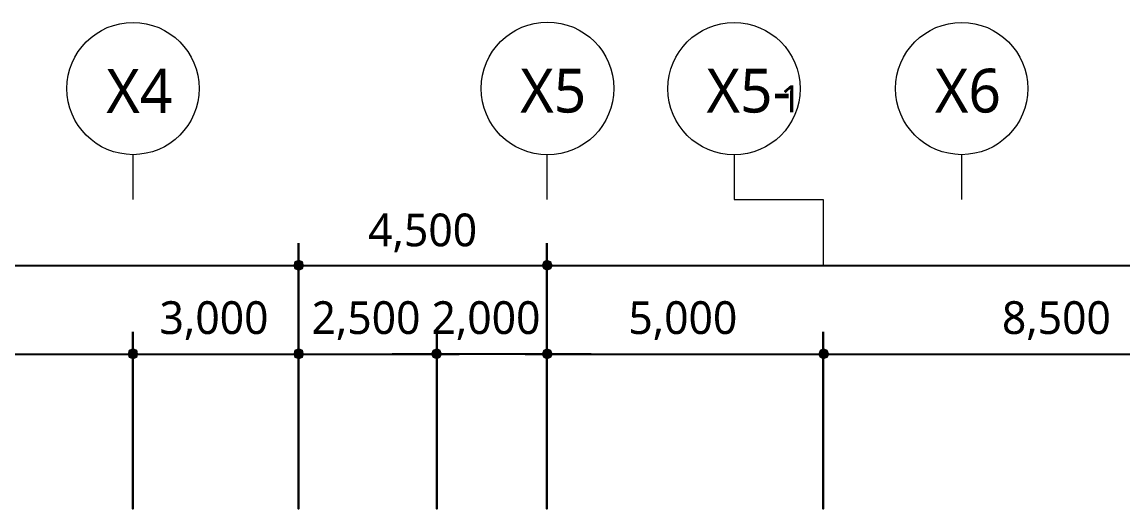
# Model space of a CAD drawing. Header units: millimetres. Extents: x -4048 to 127016, y -1911 to 106724.
# Drawn here: x 39675 to 59616, y 97916 to 106724 of the extents above; entities that cross this region are included whole.
import ezdxf

# ---------------------------------------------------------------- set-up
doc = ezdxf.new("R2010")
doc.units = ezdxf.units.MM
for name, color, linetype in [('PDF_문자', 7, 'Continuous'), ('PDF_솔리드 채우기', 7, 'Continuous'), ('PDF_형상', 7, 'Continuous')]:
    doc.layers.add(name, color=color, linetype=linetype)
doc.styles.add('PDF 맑은 고딕', font='malgun.ttf')

msp = doc.modelspace()

# ---------------------------------------------------------------- linework, layer by layer
at = {"layer": 'PDF_솔리드 채우기', "transparency": 33554559}
for points in [[(44608, 102395), (44592, 102317), (44686, 102317)], [(44608, 102395), (44592, 102317), (44686, 102317)], [(44592, 102317), (44608, 102255), (44686, 102317)], [(44592, 102317), (44608, 102255), (44686, 102317)], [(44686, 102426), (44608, 102395), (44686, 102317)], [(44686, 102426), (44608, 102395), (44686, 102317)], [(44608, 102255), (44686, 102224), (44686, 102317)], [(44608, 102255), (44686, 102224), (44686, 102317)], [(44763, 102395), (44686, 102426), (44686, 102317)], [(44763, 102395), (44686, 102426), (44686, 102317)], [(44779, 102317), (44763, 102395), (44686, 102317)], [(44779, 102317), (44763, 102395), (44686, 102317)], [(44686, 102224), (44763, 102255), (44686, 102317)], [(44763, 102255), (44779, 102317), (44686, 102317)], [(44686, 102224), (44763, 102255), (44686, 102317)], [(44763, 102255), (44779, 102317), (44686, 102317)], [(49118, 102395), (49087, 102317), (49180, 102317)], [(49118, 102395), (49087, 102317), (49180, 102317)], [(49087, 102317), (49118, 102255), (49180, 102317)], [(49087, 102317), (49118, 102255), (49180, 102317)], [(49180, 102426), (49118, 102395), (49180, 102317)], [(49180, 102426), (49118, 102395), (49180, 102317)], [(49118, 102255), (49180, 102224), (49180, 102317)], [(49118, 102255), (49180, 102224), (49180, 102317)], [(49258, 102395), (49180, 102426), (49180, 102317)], [(49258, 102395), (49180, 102426), (49180, 102317)], [(49289, 102317), (49258, 102395), (49180, 102317)], [(49289, 102317), (49258, 102395), (49180, 102317)], [(49180, 102224), (49258, 102255), (49180, 102317)], [(49258, 102255), (49289, 102317), (49180, 102317)], [(49180, 102224), (49258, 102255), (49180, 102317)], [(49258, 102255), (49289, 102317), (49180, 102317)], [(41606, 100793), (41591, 100715), (41684, 100715)], [(41606, 100793), (41591, 100715), (41684, 100715)], [(41591, 100715), (41606, 100653), (41684, 100715)], [(41591, 100715), (41606, 100653), (41684, 100715)], [(41684, 100824), (41606, 100793), (41684, 100715)], [(41684, 100824), (41606, 100793), (41684, 100715)], [(41606, 100653), (41684, 100622), (41684, 100715)], [(41606, 100653), (41684, 100622), (41684, 100715)], [(41762, 100793), (41684, 100824), (41684, 100715)], [(41762, 100793), (41684, 100824), (41684, 100715)], [(41777, 100715), (41762, 100793), (41684, 100715)], [(41777, 100715), (41762, 100793), (41684, 100715)], [(41684, 100622), (41762, 100653), (41684, 100715)], [(41762, 100653), (41777, 100715), (41684, 100715)], [(41684, 100622), (41762, 100653), (41684, 100715)], [(41762, 100653), (41777, 100715), (41684, 100715)], [(44608, 100793), (44592, 100715), (44686, 100715)], [(44608, 100793), (44592, 100715), (44686, 100715)], [(44592, 100715), (44608, 100653), (44686, 100715)], [(44592, 100715), (44608, 100653), (44686, 100715)], [(44686, 100824), (44608, 100793), (44686, 100715)], [(44686, 100824), (44608, 100793), (44686, 100715)], [(44608, 100653), (44686, 100622), (44686, 100715)], [(44608, 100653), (44686, 100622), (44686, 100715)], [(44763, 100793), (44686, 100824), (44686, 100715)], [(44763, 100793), (44686, 100824), (44686, 100715)], [(44779, 100715), (44763, 100793), (44686, 100715)], [(44779, 100715), (44763, 100793), (44686, 100715)], [(44686, 100622), (44763, 100653), (44686, 100715)], [(44763, 100653), (44779, 100715), (44686, 100715)], [(44686, 100622), (44763, 100653), (44686, 100715)], [(44763, 100653), (44779, 100715), (44686, 100715)], [(47112, 100793), (47081, 100715), (47190, 100715)], [(47112, 100793), (47081, 100715), (47190, 100715)], [(47081, 100715), (47112, 100653), (47190, 100715)], [(47081, 100715), (47112, 100653), (47190, 100715)], [(47190, 100824), (47112, 100793), (47190, 100715)], [(47190, 100824), (47112, 100793), (47190, 100715)], [(47112, 100653), (47190, 100622), (47190, 100715)], [(47112, 100653), (47190, 100622), (47190, 100715)], [(47252, 100793), (47190, 100824), (47190, 100715)], [(47252, 100793), (47190, 100824), (47190, 100715)], [(47283, 100715), (47252, 100793), (47190, 100715)], [(47283, 100715), (47252, 100793), (47190, 100715)], [(47190, 100622), (47252, 100653), (47190, 100715)], [(47252, 100653), (47283, 100715), (47190, 100715)], [(47190, 100622), (47252, 100653), (47190, 100715)], [(47252, 100653), (47283, 100715), (47190, 100715)], [(49118, 100793), (49087, 100715), (49180, 100715)], [(49118, 100793), (49087, 100715), (49180, 100715)], [(49087, 100715), (49118, 100653), (49180, 100715)], [(49087, 100715), (49118, 100653), (49180, 100715)], [(49180, 100824), (49118, 100793), (49180, 100715)], [(49180, 100824), (49118, 100793), (49180, 100715)], [(49118, 100653), (49180, 100622), (49180, 100715)], [(49118, 100653), (49180, 100622), (49180, 100715)], [(49258, 100793), (49180, 100824), (49180, 100715)], [(49258, 100793), (49180, 100824), (49180, 100715)], [(49289, 100715), (49258, 100793), (49180, 100715)], [(49289, 100715), (49258, 100793), (49180, 100715)], [(49180, 100622), (49258, 100653), (49180, 100715)], [(49258, 100653), (49289, 100715), (49180, 100715)], [(49180, 100622), (49258, 100653), (49180, 100715)], [(49258, 100653), (49289, 100715), (49180, 100715)], [(54126, 100793), (54095, 100715), (54188, 100715)], [(54126, 100793), (54095, 100715), (54188, 100715)], [(54095, 100715), (54126, 100653), (54188, 100715)], [(54095, 100715), (54126, 100653), (54188, 100715)], [(54188, 100824), (54126, 100793), (54188, 100715)], [(54188, 100824), (54126, 100793), (54188, 100715)], [(54126, 100653), (54188, 100622), (54188, 100715)], [(54126, 100653), (54188, 100622), (54188, 100715)], [(54266, 100793), (54188, 100824), (54188, 100715)], [(54266, 100793), (54188, 100824), (54188, 100715)], [(54297, 100715), (54266, 100793), (54188, 100715)], [(54297, 100715), (54266, 100793), (54188, 100715)], [(54188, 100622), (54266, 100653), (54188, 100715)], [(54266, 100653), (54297, 100715), (54188, 100715)], [(54188, 100622), (54266, 100653), (54188, 100715)], [(54266, 100653), (54297, 100715), (54188, 100715)]]:
    msp.add_solid(points, dxfattribs=at)
at = {"layer": 'PDF_형상', "lineweight": 5}
for points in [[(41684, 104323), (41684, 103515)], [(49180, 104323), (49180, 103515)], [(52571, 104323), (52571, 103515), (54188, 103515), (54188, 102317)], [(56692, 104323), (56692, 103515)]]:
    msp.add_lwpolyline(points, dxfattribs=at)
at = {"layer": 'PDF_형상', "lineweight": 25}
for points in [[(44683, 102722), (44683, 97916), (44683, 101120), (44683, 97916)], [(49178, 102722), (49178, 97916)], [(47187, 101120), (47187, 97916)], [(54186, 101120), (54186, 97916)]]:
    msp.add_lwpolyline(points, close=True, dxfattribs=at)
for points in [[(45088, 102317), (18773, 102317)], [(49582, 102317), (44279, 102317)], [(108120, 102317), (48789, 102317)], [(33781, 100716), (42086, 100716)], [(41277, 100716), (45088, 100716)], [(44279, 100716), (47591, 100716)], [(49986, 100716), (49178, 100716), (47187, 100716), (46378, 100716)], [(48789, 100716), (54590, 100716)], [(53781, 100716), (63097, 100716)]]:
    msp.add_lwpolyline(points, dxfattribs=at)
at = {"layer": 'PDF_형상', "color": 1, "lineweight": 25}
for points in [[(41682, 101120), (41682, 97916)], [(49178, 101120), (49178, 97916)]]:
    msp.add_lwpolyline(points, close=True, dxfattribs=at)
at = {"layer": 'PDF_형상', "lineweight": 5}
for centre, radius in [((41685, 105521), 1196), ((49193, 105523), 1201), ((52571, 105519), 1197), ((56694, 105521), 1196)]:
    msp.add_circle(centre, radius, dxfattribs=at)

# ---------------------------------------------------------------- texts
at = {"layer": 'PDF_문자', "attachment_point": 4, "style": 'PDF 맑은 고딕'}
for s, insert, char_height in [('X6', (56210, 105478), 793.7), ('X4', (41202, 105478), 793.7), ('X5', (48699, 105478), 793.7), ('X5-', (52073, 105478), 793.7), ('1', (53415, 105335), 492), ('4,500', (45945, 102910), 592.5), ('3,000', (42166, 101324), 592.5), ('2,500 2,000', (44919, 101324), 592.46), ('5,000', (50658, 101324), 592.5), ('8,500', (57424, 101324), 592.5)]:
    msp.add_mtext(s, dxfattribs=dict(at, insert=insert, char_height=char_height))

doc.saveas('drawing.dxf')
